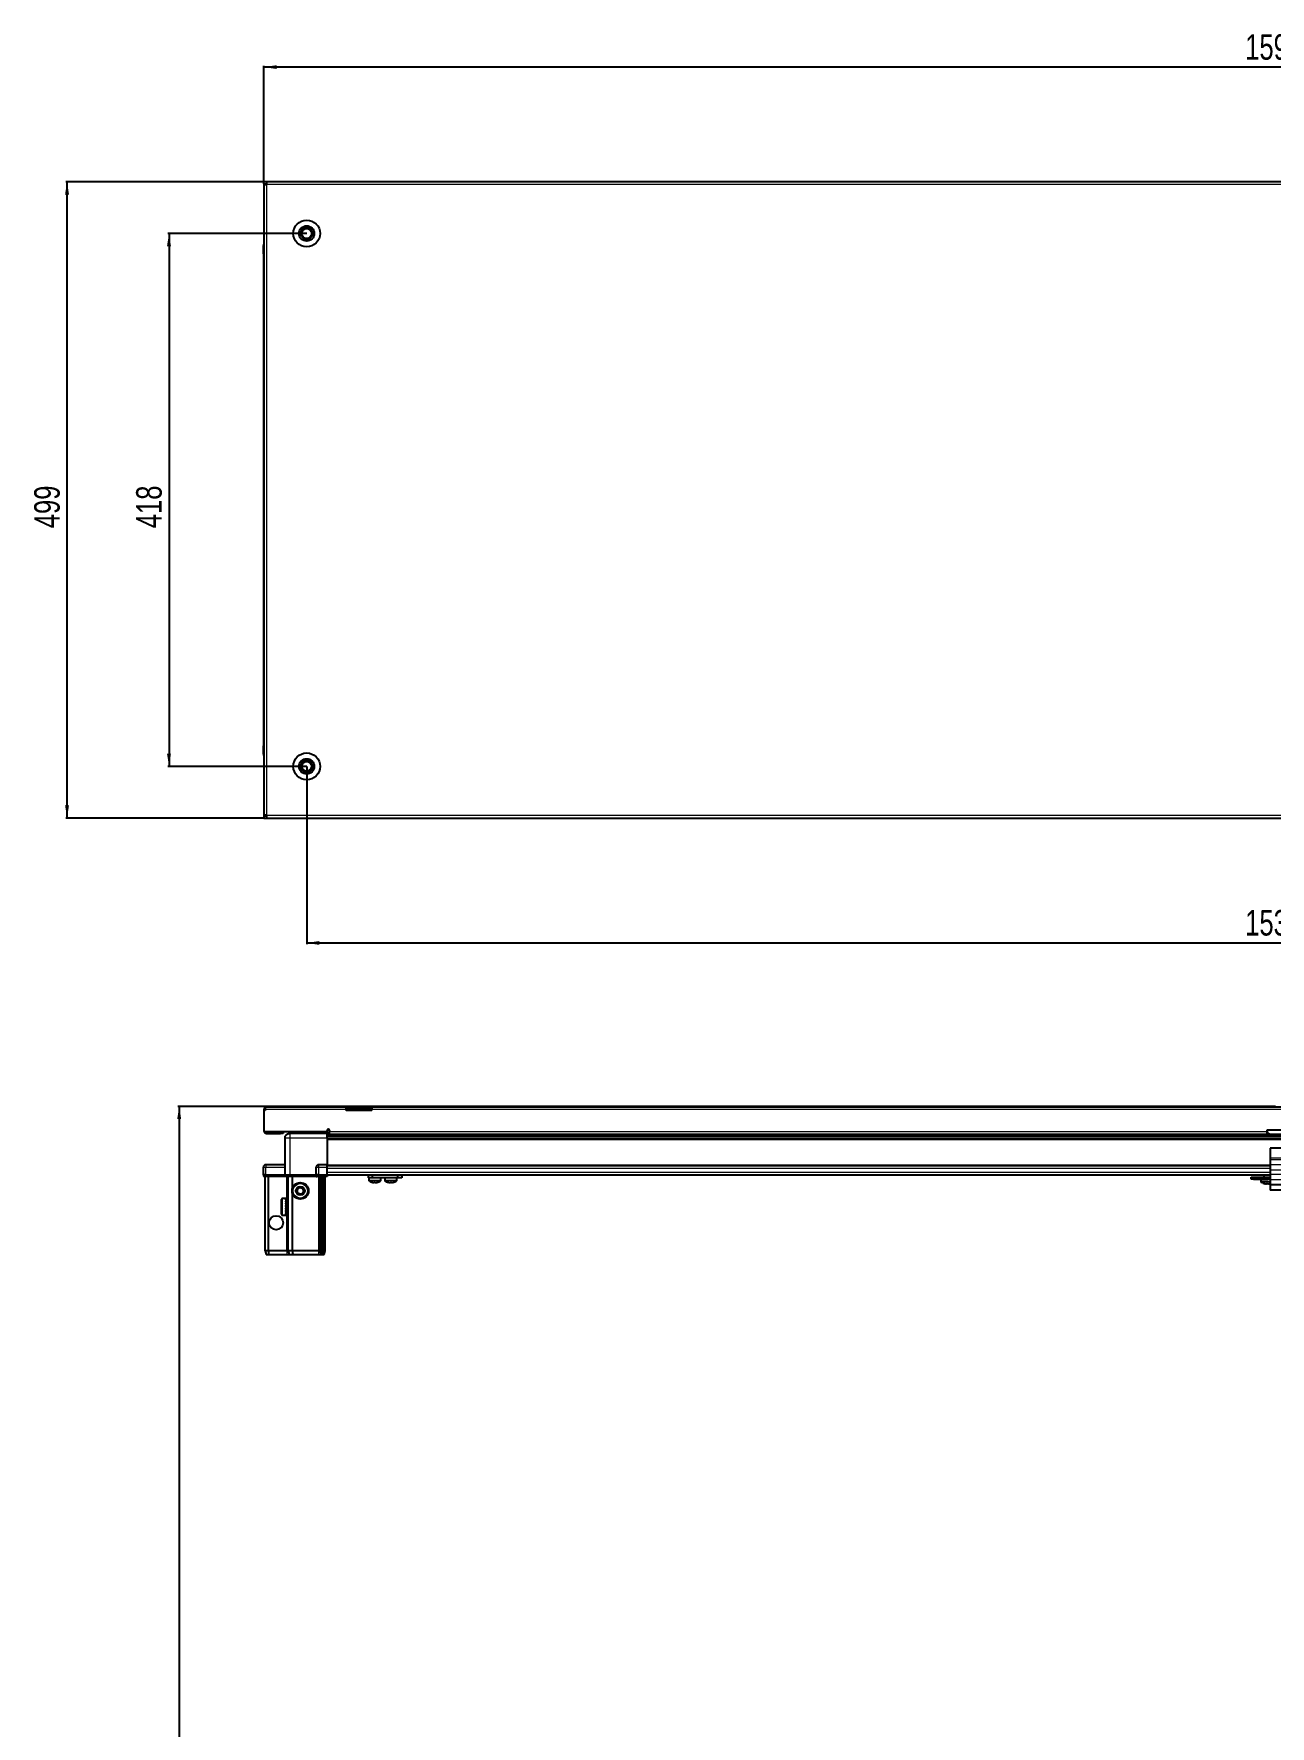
# Model space of a CAD drawing. Header units: millimetres. Extents: x 1132 to 6851, y -842 to 1876.
# Drawn here: x 1132 to 2102, y 485 to 1813 of the extents above; entities that cross this region are included whole.
import ezdxf

# ---------------------------------------------------------------- set-up
doc = ezdxf.new("R2010")
doc.units = ezdxf.units.MM
doc.layers.add('FORMAT', color=7, linetype='Continuous')
doc.styles.add('SLDTEXTSTYLE0', font='TXT', dxfattribs={"width": 0.75})
doc.dimstyles.new('SLDDIMSTYLE0', dxfattribs={"dimtxt": 20, "dimasz": 10, "dimexe": 0, "dimexo": 0.0625, "dimgap": 5, "dimtad": 2, "dimdec": 1, "dimrnd": 1e-09, "dimzin": 12, "dimdsep": 46, "dimtxsty": 'SLDTEXTSTYLE0', "dimsah": 1, "dimcen": 0.09, "dimadec": 0, "dimazin": 3, "dimtfac": 1, "dimtofl": 0, "dimtmove": 0, "dimatfit": 3, "dimfxl": 0, "dimfrac": 2, "dimtolj": 1, "dimtzin": 12, "dimarcsym": 0})

# ---------------------------------------------------------------- blocks, each defined once
blk = doc.blocks.new('_D')
at = {"layer": 'FORMAT'}
for p, q in [((1313, 1696.6), (1157.5, 1696.6)), ((1158.5, 1197.6), (1158.5, 1696.6)), ((1313, 1197.6), (1157.5, 1197.6))]:
    blk.add_line(p, q, dxfattribs=at)
for points in [[(1158.5, 1696.6), (1156.9, 1686.6), (1160, 1686.6)], [(1158.5, 1197.6), (1160, 1207.6), (1156.9, 1207.6)]]:
    blk.add_solid(points, dxfattribs=at)
at = {"layer": 'FORMAT', "insert": (1132.7, 1424.9), "char_height": 20, "attachment_point": 1, "rotation": 90, "style": 'SLDTEXTSTYLE0'}
blk.add_mtext('499', dxfattribs=at)
blk = doc.blocks.new('_D_1')
at = {"layer": 'FORMAT'}
for p, q in [((1313, 1696.6), (1313, 1787.6)), ((2912, 1786.6), (1313, 1786.6)), ((2912, 1696.6), (2912, 1787.6))]:
    blk.add_line(p, q, dxfattribs=at)
for points in [[(1313, 1786.6), (1323, 1785.1), (1323, 1788.1)], [(2912, 1786.6), (2902, 1788.1), (2902, 1785.1)]]:
    blk.add_solid(points, dxfattribs=at)
at = {"layer": 'FORMAT', "insert": (2082.9, 1812.4), "char_height": 20, "attachment_point": 1, "style": 'SLDTEXTSTYLE0'}
blk.add_mtext('1599', dxfattribs=at)
blk = doc.blocks.new('_D_2')
at = {"layer": 'FORMAT'}
for p, q in [((1346.5, 1238.1), (1346.5, 1098.6)), ((2878.5, 1238.1), (2878.5, 1098.6)), ((1346.5, 1099.6), (2878.5, 1099.6))]:
    blk.add_line(p, q, dxfattribs=at)
for points in [[(1346.5, 1099.6), (1356.5, 1098.1), (1356.5, 1101.1)], [(2878.5, 1099.6), (2868.5, 1101.1), (2868.5, 1098.1)]]:
    blk.add_solid(points, dxfattribs=at)
at = {"layer": 'FORMAT', "insert": (2082.9, 1125.4), "char_height": 20, "attachment_point": 1, "style": 'SLDTEXTSTYLE0'}
blk.add_mtext('1532', dxfattribs=at)
blk = doc.blocks.new('_D_4')
at = {"layer": 'FORMAT'}
for p, q in [((1346.5, 1656.1), (1237.5, 1656.1)), ((1238.5, 1656.1), (1238.5, 1238.1)), ((1346.5, 1238.1), (1237.5, 1238.1))]:
    blk.add_line(p, q, dxfattribs=at)
for points in [[(1238.5, 1656.1), (1236.9, 1646.1), (1240, 1646.1)], [(1238.5, 1238.1), (1240, 1248.1), (1236.9, 1248.1)]]:
    blk.add_solid(points, dxfattribs=at)
at = {"layer": 'FORMAT', "insert": (1212.7, 1424.9), "char_height": 20, "attachment_point": 1, "rotation": 90, "style": 'SLDTEXTSTYLE0'}
blk.add_mtext('418', dxfattribs=at)
blk = doc.blocks.new('_D_9')
at = {"layer": 'FORMAT'}
for p, q in [((2106.7, 971.4), (1245.5, 971.4)), ((1246.5, 971.4), (1246.5, -835.6)), ((1315.1, -835.6), (1245.5, -835.6))]:
    blk.add_line(p, q, dxfattribs=at)
for points in [[(1246.5, 971.4), (1244.9, 961.4), (1248, 961.4)], [(1246.5, -835.6), (1248, -825.6), (1244.9, -825.6)]]:
    blk.add_solid(points, dxfattribs=at)
at = {"layer": 'FORMAT', "insert": (1220.7, 38.4), "char_height": 20, "attachment_point": 1, "rotation": 90, "style": 'SLDTEXTSTYLE0'}
blk.add_mtext('1807', dxfattribs=at)

msp = doc.modelspace()

# ---------------------------------------------------------------- linework, layer by layer
at = {"color": 7, "linetype": 'Continuous', "lineweight": 25}
for p, q in [((1312.99, 1695.1), (1312.99, 1696.6)), ((1315.09, 1696.6), (1312.99, 1696.6)), ((1312.99, 1695.1), (1315.09, 1695.1)), ((1312.99, 1695.1), (1312.99, 1694.5)), ((1312.99, 1694.5), (1312.99, 1199.7)), ((1312.99, 1694.5), (1315.09, 1694.5)), ((2909.89, 1696.6), (1315.09, 1696.6)), ((1315.09, 1696.6), (1315.09, 1694.5)), ((1312.49, 1646.6), (1312.49, 1640.1)), ((1312.49, 1640.1), (1312.49, 1646.6)), ((1312.49, 1640.1), (1312.49, 1640.1)), ((1312.99, 1640.1), (1312.49, 1640.1)), ((1312.64, 1640.1), (1312.64, 1254.1)), ((1312.49, 1247.6), (1312.49, 1254.1)), ((1312.49, 1254.1), (1312.49, 1254.1)), ((1312.49, 1254.1), (1312.49, 1254.1)), ((1312.49, 1254.1), (1312.49, 1247.6)), ((1312.99, 1254.1), (1312.49, 1254.1)), ((1312.99, 1246.28), (1312.99, 1246.28)), ((1315.09, 1199.7), (1312.99, 1199.7)), ((1312.99, 1199.7), (1312.99, 1199.1)), ((1312.99, 1199.1), (1312.99, 1197.6)), ((1315.09, 1199.1), (1312.99, 1199.1)), ((1312.99, 1197.6), (1315.09, 1197.6)), ((1315.09, 1199.7), (1315.09, 1197.6)), ((1315.09, 1197.6), (2909.89, 1197.6)), ((1313.99, 969.04), (1312.99, 969.04)), ((1312.99, 969.04), (1312.99, 968.14)), ((1313.99, 969.04), (1313.99, 968.14)), ((1314.59, 971.14), (1377.49, 971.14)), ((1377.49, 969.04), (1377.49, 971.14)), ((1377.49, 971.14), (1387.49, 971.14)), ((1387.49, 969.64), (1377.49, 969.64)), ((1377.49, 968.14), (1377.49, 969.04)), ((1387.49, 971.14), (1397.49, 971.14)), ((1397.49, 969.64), (1387.49, 969.64)), ((1397.49, 971.14), (2827.49, 971.14)), ((1397.49, 971.14), (1397.49, 969.04)), ((1397.49, 968.14), (1397.49, 969.04)), ((1312.99, 968.14), (1312.99, 951.64)), ((1313.99, 968.14), (1312.99, 968.14)), ((1397.49, 968.14), (1377.49, 968.14)), ((1312.99, 951.64), (1362.49, 951.64)), ((1315.09, 950.14), (1325.99, 950.14)), ((1327.99, 950.14), (1325.99, 950.14)), ((1327.99, 951.64), (1327.99, 950.14)), ((1329.49, 917.64), (1329.49, 946.64)), ((1333.24, 951.64), (1333.24, 950.14)), ((1362.49, 950.14), (1333.49, 950.14)), ((1359.74, 950.14), (1359.74, 951.64)), ((1362.49, 951.64), (1362.49, 952.49)), ((1362.49, 951.64), (1362.49, 950.14)), ((1362.49, 949.49), (1386.37, 949.49)), ((2862.49, 947.7), (1362.49, 947.7)), ((2862.49, 947.66), (1362.49, 947.66)), ((1362.49, 946.64), (1362.49, 925.64)), ((1364.49, 952.49), (1364.49, 951.74)), ((1364.49, 949.64), (1364.49, 951.74)), ((1364.49, 949.64), (2099.99, 949.64)), ((1380.99, 949.64), (1380.99, 949.49)), ((1381.15, 949.64), (1381.15, 949.49)), ((1381.36, 949.64), (1381.36, 949.49)), ((1381.91, 949.64), (1381.91, 949.49)), ((1382.32, 949.64), (1382.32, 949.49)), ((1383.21, 949.64), (1383.21, 949.49)), ((1383.79, 949.64), (1383.79, 949.49)), ((1384.93, 949.64), (1384.93, 949.49)), ((1385.63, 949.64), (1385.63, 949.49)), ((1386.37, 949.49), (1386.91, 949.49)), ((1386.91, 949.64), (1386.91, 949.49)), ((1386.91, 949.49), (1387.64, 949.49)), ((1386.91, 949.49), (1386.91, 949.49)), ((1387.09, 949.64), (1387.09, 949.49)), ((1387.59, 949.64), (1387.59, 949.49)), ((1387.64, 949.64), (1387.64, 949.49)), ((1387.64, 949.49), (1388.61, 949.49)), ((1387.64, 949.49), (1387.64, 949.49)), ((1388.61, 949.49), (2836.37, 949.49)), ((1388.93, 949.64), (1388.93, 949.49)), ((1388.95, 949.64), (1388.95, 949.49)), ((1389.64, 949.64), (1389.64, 949.49)), ((1390.82, 949.64), (1390.82, 949.49)), ((1391.43, 949.64), (1391.43, 949.49)), ((1392.38, 949.64), (1392.38, 949.49)), ((1392.84, 949.64), (1392.84, 949.49)), ((1393.47, 949.64), (1393.47, 949.49)), ((1393.72, 949.64), (1393.72, 949.49)), ((1393.96, 949.64), (1393.96, 949.49)), ((1393.99, 949.64), (1393.99, 949.49)), ((2124.99, 952.64), (2099.99, 952.64)), ((2099.99, 952.64), (2099.99, 951.74)), ((2099.99, 951.74), (2099.99, 949.64)), ((2122.49, 938.59), (2102.49, 938.59)), ((2102.49, 938.59), (2102.49, 930.86)), ((2102.49, 930.86), (2102.49, 929.42)), ((2102.49, 929.42), (2102.49, 925.65)), ((1312.49, 917.64), (1312.49, 923.64)), ((1312.49, 917.64), (1312.49, 917.31)), ((1312.49, 917.64), (1312.49, 917.64)), ((1312.49, 917.64), (1312.49, 917.31)), ((1314.49, 917.64), (1312.49, 917.64)), ((1312.49, 917.31), (1312.99, 916.44)), ((1312.49, 917.31), (1312.99, 916.44)), ((1312.99, 916.44), (1314.49, 916.44)), ((1313.99, 858.14), (1313.99, 916.44)), ((1329.49, 925.64), (1314.49, 925.64)), ((1314.49, 917.64), (1329.29, 917.64)), ((1329.29, 916.44), (1314.49, 916.44)), ((1316.49, 858.14), (1316.49, 916.44)), ((1329.29, 917.64), (1329.49, 917.64)), ((1329.49, 916.44), (1329.29, 916.44)), ((1329.49, 917.64), (1329.49, 916.44)), ((1329.49, 917.64), (1333.49, 917.64)), ((1333.49, 916.44), (1329.49, 916.44)), ((1331.99, 858.14), (1331.99, 916.44)), ((1333.49, 917.64), (1353.79, 917.64)), ((1353.79, 916.44), (1333.49, 916.44)), ((1335.49, 907.64), (1335.49, 916.44)), ((1353.79, 917.64), (1353.99, 917.64)), ((1353.99, 916.44), (1353.79, 916.44)), ((1353.99, 917.64), (1353.99, 923.64)), ((1353.99, 917.64), (1353.99, 916.44)), ((1355.99, 917.64), (1353.99, 917.64)), ((1353.99, 917.64), (1355.99, 917.64)), ((1353.99, 916.44), (1354.67, 916.44)), ((1362.49, 916.44), (1354.67, 916.44)), ((1362.49, 925.64), (1355.99, 925.64)), ((1355.99, 917.64), (1362.49, 917.64)), ((1355.99, 917.31), (1362.49, 917.31)), ((1356.99, 858.14), (1356.99, 916.44)), ((1357.99, 858.14), (1357.99, 916.44)), ((1359.49, 858.14), (1359.49, 916.44)), ((1360.99, 858.14), (1360.99, 916.44)), ((1362.49, 923.64), (1362.49, 925.64)), ((1362.49, 924.99), (2102.49, 924.99)), ((1362.49, 917.64), (1362.49, 923.64)), ((1362.49, 917.79), (2102.49, 917.79)), ((1362.49, 917.64), (1362.49, 917.31)), ((1362.49, 917.31), (1362.49, 916.44)), ((1394.94, 915.29), (1394.94, 917.79)), ((1397.94, 917.79), (1397.94, 915.29)), ((1418.14, 915.29), (1418.14, 917.79)), ((1421.14, 917.79), (1421.14, 915.29)), ((2097.49, 917.79), (2097.49, 915.79)), ((2102.49, 925.65), (2102.49, 921.33)), ((2102.49, 921.33), (2102.49, 918.1)), ((2102.49, 918.1), (2102.49, 913.77)), ((1397.94, 915.29), (1394.94, 915.29)), ((1395.29, 915.29), (1395.29, 913.39)), ((1418.14, 915.29), (1397.94, 915.29)), ((1404.79, 913.39), (1404.79, 915.29)), ((1407.74, 915.29), (1407.74, 913.39)), ((1407.79, 915.29), (1407.79, 913.39)), ((1417.29, 913.39), (1417.29, 915.29)), ((1421.14, 915.29), (1418.14, 915.29)), ((2087.49, 914.29), (2087.49, 915.79)), ((2087.49, 915.79), (2089.49, 915.79)), ((2089.49, 914.29), (2087.49, 914.29)), ((2089.49, 915.79), (2089.49, 914.29)), ((2089.49, 915.79), (2100.74, 915.79)), ((2089.49, 914.29), (2100.74, 914.29)), ((2095.24, 914.29), (2095.24, 912.39)), ((2100.74, 914.29), (2100.74, 915.79)), ((2100.74, 915.79), (2102.49, 915.79)), ((2102.49, 914.29), (2100.74, 914.29)), ((2102.49, 913.77), (2102.49, 909.79)), ((2122.49, 909.79), (2102.49, 909.79)), ((2102.49, 909.79), (2102.49, 905.79)), ((2122.49, 905.79), (2102.49, 905.79)), ((1326.79, 886.94), (1326.79, 898.34)), ((1330.49, 899.14), (1327.59, 899.14)), ((1329.99, 899.05), (1330.49, 899.05)), ((1329.99, 899.05), (1329.99, 898.88)), ((1329.99, 898.88), (1330.49, 898.88)), ((1329.99, 898.39), (1330.49, 898.39)), ((1329.99, 898.39), (1329.99, 898.01)), ((1329.99, 898.01), (1330.49, 898.01)), ((1329.99, 897.18), (1330.49, 897.18)), ((1329.99, 897.18), (1329.99, 896.62)), ((1329.99, 896.62), (1330.49, 896.62)), ((1329.99, 895.52), (1330.49, 895.52)), ((1329.99, 895.52), (1329.99, 894.84)), ((1329.99, 894.84), (1330.49, 894.84)), ((1329.99, 893.58), (1330.49, 893.58)), ((1329.99, 893.58), (1329.99, 892.84)), ((1329.99, 893.27), (1330.49, 893.27)), ((1329.99, 892.84), (1330.49, 892.84)), ((1329.99, 891.54), (1330.49, 891.54)), ((1329.99, 891.54), (1329.99, 890.82)), ((1329.99, 891.41), (1330.49, 891.41)), ((1329.99, 890.82), (1330.49, 890.82)), ((1329.99, 889.62), (1330.49, 889.62)), ((1329.99, 889.62), (1329.99, 888.98)), ((1330.49, 899.05), (1330.49, 899.14)), ((1330.49, 898.88), (1330.49, 899.05)), ((1330.49, 898.39), (1330.49, 898.88)), ((1330.49, 898.01), (1330.49, 898.39)), ((1330.49, 897.18), (1330.49, 898.01)), ((1330.49, 896.62), (1330.49, 897.18)), ((1330.59, 897.04), (1330.49, 897.04)), ((1330.49, 895.52), (1330.49, 896.62)), ((1330.49, 894.84), (1330.49, 895.52)), ((1330.49, 893.58), (1330.49, 894.84)), ((1330.49, 893.27), (1330.49, 893.58)), ((1330.49, 891.54), (1330.49, 892.84)), ((1330.49, 890.82), (1330.49, 891.41)), ((1330.49, 889.62), (1330.49, 890.82)), ((1330.49, 888.98), (1330.49, 889.62)), ((1330.59, 895.53), (1330.59, 897.04)), ((1330.59, 888.24), (1330.59, 895.53)), ((1331.47, 895.95), (1330.99, 896.64)), ((1330.99, 888.64), (1330.99, 896.64)), ((1331.96, 896.64), (1331.47, 895.95)), ((1331.47, 889.33), (1331.47, 895.95)), ((1331.99, 896.64), (1331.96, 896.64)), ((1331.96, 888.64), (1331.96, 896.64)), ((1335.49, 858.14), (1335.49, 902.64)), ((1327.59, 886.14), (1330.49, 886.14)), ((1329.99, 888.98), (1330.49, 888.98)), ((1329.99, 887.99), (1330.49, 887.99)), ((1329.99, 887.99), (1329.99, 887.5)), ((1329.99, 887.5), (1330.49, 887.5)), ((1329.99, 886.81), (1330.49, 886.81)), ((1329.99, 886.81), (1329.99, 886.52)), ((1329.99, 886.52), (1330.49, 886.52)), ((1329.99, 886.21), (1330.49, 886.21)), ((1329.99, 886.21), (1329.99, 886.14)), ((1329.99, 886.14), (1330.49, 886.14)), ((1330.49, 887.99), (1330.49, 888.98)), ((1330.49, 888.24), (1330.59, 888.24)), ((1330.49, 887.5), (1330.49, 887.99)), ((1330.49, 886.81), (1330.49, 887.5)), ((1330.49, 886.52), (1330.49, 886.81)), ((1330.49, 886.21), (1330.49, 886.52)), ((1330.49, 886.14), (1330.49, 886.21)), ((1330.49, 886.14), (1330.49, 886.14)), ((1330.99, 888.64), (1331.47, 889.33)), ((1331.47, 889.33), (1331.96, 888.64)), ((1331.96, 888.64), (1331.99, 888.64)), ((1316.49, 858.14), (1313.99, 858.14)), ((1313.99, 858.14), (1314.79, 855.14)), ((1314.79, 855.14), (1316.64, 855.14)), ((1330.99, 858.14), (1316.49, 858.14)), ((1316.49, 858.14), (1316.64, 855.14)), ((1316.64, 855.14), (1330.99, 855.14)), ((1331.99, 858.14), (1330.99, 858.14)), ((1330.99, 855.14), (1332.79, 855.14)), ((1335.49, 858.14), (1331.99, 858.14)), ((1331.99, 858.14), (1332.79, 855.14)), ((1332.79, 855.14), (1335.82, 855.14)), ((1355.99, 858.14), (1335.49, 858.14)), ((1335.82, 855.14), (1335.49, 858.14)), ((1335.82, 855.14), (1355.99, 855.14)), ((1356.99, 858.14), (1355.99, 858.14)), ((1355.99, 855.14), (1357.79, 855.14)), ((1357.99, 858.14), (1356.99, 858.14)), ((1357.79, 855.14), (1356.99, 858.14)), ((1357.79, 855.14), (1358.53, 855.14)), ((1359.49, 858.14), (1357.99, 858.14)), ((1358.53, 855.14), (1357.99, 858.14)), ((1358.53, 855.14), (1359.03, 855.14)), ((1359.03, 855.14), (1359.49, 858.14)), ((1359.03, 855.14), (1360.18, 855.14)), ((1360.99, 858.14), (1359.49, 858.14)), ((1360.18, 855.14), (1360.99, 858.14))]:
    msp.add_line(p, q, dxfattribs=at)
at = {"color": 8, "linetype": 'Continuous', "lineweight": 18}
for p, q in [((1315.09, 1694.5), (1315.09, 1199.7)), ((2909.89, 1694.5), (1315.09, 1694.5)), ((1312.99, 1646.6), (1312.49, 1646.6)), ((1312.99, 1247.6), (1312.49, 1247.6)), ((1315.09, 1199.7), (2909.89, 1199.7)), ((1377.49, 969.04), (1313.99, 969.04)), ((1387.49, 969.64), (1387.49, 971.14)), ((2827.49, 969.04), (1397.49, 969.04)), ((1315.09, 951.64), (1315.09, 950.14)), ((1325.99, 950.14), (1325.99, 951.64)), ((1333.49, 946.64), (1362.49, 946.64)), ((1333.49, 917.64), (1333.49, 946.64)), ((1362.49, 950.14), (1364.49, 950.14)), ((2862.49, 948.91), (1362.49, 948.91)), ((1362.49, 946.46), (2862.49, 946.46)), ((2862.49, 945.04), (1362.49, 945.04)), ((1364.49, 951.74), (2099.99, 951.74)), ((2099.99, 950.14), (2101.33, 950.14)), ((2122.49, 930.86), (2102.49, 930.86)), ((2122.49, 929.42), (2102.49, 929.42)), ((1312.49, 923.64), (1314.49, 923.64)), ((1314.49, 925.64), (1314.49, 923.64)), ((1314.49, 923.64), (1329.49, 923.64)), ((1314.49, 917.64), (1314.49, 923.64)), ((1314.49, 917.64), (1314.49, 916.44)), ((1329.29, 916.44), (1329.29, 917.64)), ((1330.99, 896.64), (1330.99, 916.44)), ((1333.49, 917.64), (1333.49, 916.44)), ((1353.79, 916.44), (1353.79, 917.64)), ((1353.99, 923.64), (1355.99, 923.64)), ((1355.99, 923.64), (1355.99, 925.64)), ((1355.99, 923.64), (1362.49, 923.64)), ((1355.99, 917.64), (1355.99, 923.64)), ((1355.99, 917.64), (1355.99, 917.31)), ((1355.99, 858.14), (1355.99, 916.44)), ((1362.49, 925.64), (2102.49, 925.64)), ((1362.49, 922.99), (2102.49, 922.99)), ((1362.49, 919.79), (2102.49, 919.79)), ((2122.49, 925.65), (2102.49, 925.65)), ((2122.49, 921.33), (2102.49, 921.33)), ((2122.49, 918.1), (2102.49, 918.1)), ((1404.79, 913.39), (1395.29, 913.39)), ((1404.59, 913.02), (1395.48, 913.02)), ((1407.79, 913.39), (1407.74, 913.39)), ((1417.29, 913.39), (1407.79, 913.39)), ((1407.98, 913.02), (1407.93, 913.02)), ((1417.09, 913.02), (1407.98, 913.02)), ((2102.49, 912.39), (2095.24, 912.39)), ((2102.49, 912.02), (2095.43, 912.02)), ((2122.49, 913.77), (2102.49, 913.77)), ((1327.59, 886.14), (1327.59, 899.14)), ((1330.99, 858.14), (1330.99, 888.64)), ((1330.99, 858.14), (1330.99, 855.14)), ((1355.99, 855.14), (1355.99, 858.14))]:
    msp.add_line(p, q, dxfattribs=at)
at = {"color": 7, "linetype": 'Continuous', "lineweight": 25}
for centre, radius in [((1346.49, 1656.1), 10.5), ((1346.49, 1656.1), 6), ((1346.49, 1656.1), 3.9), ((1346.49, 1238.1), 10.5), ((1346.49, 1238.1), 6), ((1346.49, 1238.1), 3.9), ((1341.49, 905.14), 6.5), ((1341.49, 905.14), 3.46), ((1322.49, 880.14), 5.5)]:
    msp.add_circle(centre, radius, dxfattribs=at)
at = {"color": 8, "linetype": 'Continuous', "lineweight": 18}
msp.add_circle((1341.49, 905.14), 5.7, dxfattribs=at)
at = {"color": 7, "linetype": 'Continuous', "lineweight": 25}
for centre, radius, start, end in [((1346.49, 1656.1), 4.62, 120, 180), ((1346.49, 1656.1), 4.62, 60, 120), ((1346.49, 1656.1), 4.62, 360, 60), ((1314.49, 1646.6), 2, 138.59038, 180), ((1346.49, 1656.1), 4.62, 180, 240), ((1346.49, 1656.1), 4.62, 240, 300), ((1346.49, 1656.1), 4.62, 300, 360), ((1314.49, 1247.6), 2, 180, 199.56674), ((1314.49, 1247.6), 2, 180, 221.40962), ((1314.49, 1247.6), 2, 213.78451, 221.40962), ((1346.49, 1238.1), 4.62, 120, 180), ((1346.49, 1238.1), 4.62, 180, 240), ((1346.49, 1238.1), 4.62, 60, 120), ((1346.49, 1238.1), 4.62, 360, 60), ((1346.49, 1238.1), 4.62, 300, 360), ((1346.49, 1238.1), 4.62, 240, 300), ((1315.09, 952.24), 2.1, 196.60155, 270), ((1363.49, 952.49), 1, 0, 180), ((2102.99, 952.64), 3, 180, 270), ((1314.49, 923.64), 2, 90, 180), ((1355.99, 923.64), 2, 90, 180), ((1341.49, 905.14), 2.5, 134.92207, 194.92207), ((1341.49, 905.14), 2.5, 194.92207, 254.92207), ((1341.49, 905.14), 2.5, 74.92207, 134.92207), ((1341.49, 905.14), 2.5, 254.92207, 314.92207), ((1341.49, 905.14), 2.5, 14.92207, 74.92207), ((1341.49, 905.14), 2.5, 314.92207, 14.92207), ((1395.74, 913.39), 0.45, 180, 235.28209), ((1400.04, 919.59), 8, 235.28209, 258.9392), ((1400.04, 919.59), 8, 281.00757, 304.71791), ((1404.34, 913.39), 0.45, 304.71791, 0), ((1408.19, 913.39), 0.45, 180, 235.28209), ((1408.24, 913.39), 0.45, 180, 235.28209), ((1412.49, 919.59), 8, 235.28209, 255.8287), ((1412.54, 919.59), 8, 235.28209, 259.06255), ((1412.54, 919.59), 8, 280.87532, 304.71791), ((1416.84, 913.39), 0.45, 304.71791, 0), ((2095.69, 912.39), 0.45, 180, 235.28209), ((2099.99, 918.59), 8, 235.28209, 259.10263), ((2099.99, 918.59), 8, 280.79755, 288.20996), ((1327.59, 898.34), 0.8, 90, 180), ((1330.99, 897.04), 0.4, 180, 270), ((1327.59, 886.94), 0.8, 180, 270), ((1330.99, 888.24), 0.4, 90, 180)]:
    msp.add_arc(centre, radius, start, end, dxfattribs=at)
msp.add_ellipse((1355.99, 913.84), major_axis=(0, 3.46), ratio=0.5773503, start_param=0, end_param=0.7227342, dxfattribs=at)
for points, knots in [([(1341.87, 1656.1), (1342.2, 1656.68), (1342.77, 1657.66), (1343.59, 1659.08), (1344, 1659.79), (1344.18, 1660.1)], [0, 0, 0, 0, 0.4391308, 0.7513783, 1, 1, 1, 1]), ([(1344.18, 1660.1), (1344.38, 1660.1), (1345.08, 1660.1), (1346.39, 1660.1), (1347.78, 1660.1), (1348.53, 1660.1), (1348.8, 1660.1)], [0, 0, 0, 0, 0.1393293, 0.4852696, 0.8163565, 1, 1, 1, 1]), ([(1348.8, 1660.1), (1349.13, 1659.53), (1349.69, 1658.55), (1350.52, 1657.13), (1350.93, 1656.42), (1351.11, 1656.1)], [0, 0, 0, 0, 0.4391308, 0.7513783, 1, 1, 1, 1]), ([(1344.18, 1652.1), (1343.85, 1652.68), (1343.28, 1653.66), (1342.46, 1655.08), (1342.05, 1655.79), (1341.87, 1656.1)], [0, 0, 0, 0, 0.4391308, 0.7513783, 1, 1, 1, 1]), ([(1348.8, 1652.1), (1348.53, 1652.1), (1347.78, 1652.1), (1346.39, 1652.1), (1345.08, 1652.1), (1344.38, 1652.1), (1344.18, 1652.1)], [0, 0, 0, 0, 0.1836435, 0.5147304, 0.8606707, 1, 1, 1, 1]), ([(1351.11, 1656.1), (1350.78, 1655.53), (1350.21, 1654.55), (1349.39, 1653.13), (1348.98, 1652.42), (1348.8, 1652.1)], [0, 0, 0, 0, 0.4391308, 0.7513783, 1, 1, 1, 1]), ([(1341.87, 1238.1), (1342.2, 1238.68), (1342.77, 1239.66), (1343.59, 1241.08), (1344, 1241.79), (1344.18, 1242.1)], [0, 0, 0, 0, 0.4391308, 0.7513783, 1, 1, 1, 1]), ([(1344.18, 1234.1), (1343.85, 1234.68), (1343.28, 1235.66), (1342.46, 1237.08), (1342.05, 1237.79), (1341.87, 1238.1)], [0, 0, 0, 0, 0.4391308, 0.7513783, 1, 1, 1, 1]), ([(1344.18, 1242.1), (1344.38, 1242.1), (1345.08, 1242.1), (1346.39, 1242.1), (1347.78, 1242.1), (1348.53, 1242.1), (1348.8, 1242.1)], [0, 0, 0, 0, 0.1393293, 0.4852696, 0.8163565, 1, 1, 1, 1]), ([(1348.8, 1242.1), (1349.13, 1241.53), (1349.69, 1240.55), (1350.52, 1239.13), (1350.93, 1238.42), (1351.11, 1238.1)], [0, 0, 0, 0, 0.4391308, 0.7513783, 1, 1, 1, 1]), ([(1351.11, 1238.1), (1350.78, 1237.53), (1350.21, 1236.55), (1349.39, 1235.13), (1348.98, 1234.42), (1348.8, 1234.1)], [0, 0, 0, 0, 0.4391308, 0.7513783, 1, 1, 1, 1]), ([(1348.8, 1234.1), (1348.53, 1234.1), (1347.78, 1234.1), (1346.39, 1234.1), (1345.08, 1234.1), (1344.38, 1234.1), (1344.18, 1234.1)], [0, 0, 0, 0, 0.1836435, 0.5147304, 0.8606707, 1, 1, 1, 1]), ([(1314.59, 971.05), (1314.51, 971.04), (1314.19, 970.99), (1313.7, 970.66), (1313.23, 970.11), (1313.02, 969.53), (1313, 969.17), (1312.99, 969.04)], [0, 0, 0, 0, 0.0892624, 0.3475085, 0.6057515, 0.8639944, 1, 1, 1, 1]), ([(1313.99, 969.04), (1314.03, 969.29), (1314.12, 969.79), (1314.26, 970.43), (1314.39, 970.89), (1314.5, 971.11), (1314.57, 971.13), (1314.59, 971.14)], [0, 0, 0, 0, 0.2302553, 0.4485219, 0.6667858, 0.8850496, 1, 1, 1, 1]), ([(1329.49, 946.64), (1329.54, 947.08), (1329.61, 947.76), (1330.04, 948.57), (1330.5, 949.13), (1331.06, 949.59), (1331.87, 950.02), (1332.55, 950.09), (1332.99, 950.14)], [0, 0, 0, 0, 0.2394568, 0.3683607, 0.5, 0.6316393, 0.7605432, 1, 1, 1, 1]), ([(1333.49, 950.14), (1333.42, 950.14), (1333.29, 950.14), (1333.13, 950.14), (1333.01, 950.14), (1333, 950.14), (1332.99, 950.14)], [0, 0, 0, 0, 0.2493943, 0.5003335, 0.7501667, 1, 1, 1, 1]), ([(1362.49, 946.64), (1362.49, 947.03), (1362.49, 947.82), (1362.49, 948.87), (1362.49, 949.66), (1362.49, 950.08), (1362.49, 950.12), (1362.49, 950.14)], [0, 0, 0, 0, 0.2146939, 0.4293877, 0.6440816, 0.8587754, 1, 1, 1, 1]), ([(1338.7, 905.89), (1339.07, 906.26), (1339.75, 906.94), (1340.43, 907.62), (1340.75, 907.93)], [0, 0, 0, 0, 0.5346859, 1, 1, 1, 1]), ([(1339.44, 903.1), (1339.36, 903.44), (1339.14, 904.23), (1338.89, 905.19), (1338.73, 905.77), (1338.7, 905.89)], [0, 0, 0, 0, 0.3629006, 0.8668753, 1, 1, 1, 1]), ([(1342.23, 902.35), (1341.73, 902.49), (1340.8, 902.74), (1339.88, 902.99), (1339.44, 903.1)], [0, 0, 0, 0, 0.5346859, 1, 1, 1, 1]), ([(1340.75, 907.93), (1341.24, 907.8), (1342.17, 907.55), (1343.1, 907.3), (1343.53, 907.18)], [0, 0, 0, 0, 0.53468586, 1, 1, 1, 1]), ([(1344.28, 904.39), (1343.91, 904.03), (1343.23, 903.34), (1342.55, 902.67), (1342.23, 902.35)], [0, 0, 0, 0, 0.5346859, 1, 1, 1, 1]), ([(1343.53, 907.18), (1343.56, 907.06), (1343.72, 906.48), (1343.98, 905.52), (1344.19, 904.72), (1344.28, 904.39)], [0, 0, 0, 0, 0.13312467, 0.63709944, 1, 1, 1, 1]), ([(1398.54, 911.74), (1398.54, 911.74), (1398.54, 911.73), (1398.4, 911.76), (1398.22, 911.82), (1398.07, 911.87), (1398, 911.9), (1397.99, 911.91), (1397.99, 911.91), (1398, 911.91), (1398.02, 911.91), (1398.09, 911.9), (1398.38, 911.83), (1398.76, 911.76), (1399.17, 911.73), (1399.45, 911.75), (1399.6, 911.82), (1399.71, 911.89), (1399.78, 911.91), (1399.8, 911.91), (1399.83, 911.91), (1399.85, 911.91), (1399.89, 911.91), (1399.99, 911.88), (1400.15, 911.81), (1400.37, 911.75), (1400.67, 911.73), (1401.01, 911.75), (1401.32, 911.8), (1401.56, 911.85), (1401.68, 911.88), (1401.76, 911.89), (1401.81, 911.91), (1401.85, 911.91), (1401.86, 911.91), (1401.87, 911.91), (1401.87, 911.91)], [0, 0, 0, 0, 0.0260981, 0.0798373, 0.1372046, 0.1783571, 0.1990393, 0.2033396, 0.2076895, 0.2107229, 0.2145438, 0.2214795, 0.2486016, 0.3557772, 0.404897, 0.4544227, 0.54605, 0.5914038, 0.5971187, 0.6013251, 0.6043817, 0.6074438, 0.6119905, 0.6242286, 0.6785193, 0.7597502, 0.8043048, 0.8490258, 0.923625, 0.9513598, 0.9687075, 0.9799959, 0.9911421, 0.9954732, 0.998845, 1, 1, 1, 1]), ([(1401.87, 911.91), (1401.88, 911.91), (1401.88, 911.91), (1401.89, 911.91), (1401.84, 911.87), (1401.7, 911.81), (1401.56, 911.75), (1401.51, 911.73), (1401.55, 911.74), (1401.57, 911.74)], [0, 0, 0, 0, 0.01518292, 0.03653633, 0.09569973, 0.36014227, 0.67523868, 0.87453484, 1, 1, 1, 1]), ([(1411.02, 911.74), (1411.03, 911.74), (1411.05, 911.73), (1410.91, 911.78), (1410.75, 911.84), (1410.63, 911.9), (1410.63, 911.91), (1410.63, 911.91), (1410.65, 911.91), (1410.67, 911.91), (1410.76, 911.89), (1411.1, 911.81), (1411.52, 911.74), (1411.96, 911.73), (1412.18, 911.76), (1412.35, 911.82), (1412.47, 911.87), (1412.55, 911.9), (1412.6, 911.91), (1412.62, 911.91), (1412.64, 911.91), (1412.67, 911.91), (1412.73, 911.9), (1412.86, 911.83), (1413.01, 911.76), (1413.32, 911.73), (1413.7, 911.75), (1414.09, 911.82), (1414.39, 911.89), (1414.5, 911.91), (1414.52, 911.91), (1414.53, 911.91), (1414.54, 911.91), (1414.54, 911.91), (1414.48, 911.88), (1414.3, 911.81), (1414.1, 911.75), (1414.06, 911.74), (1414.05, 911.74)], [0, 0, 0, 0, 0.0283629, 0.0806823, 0.1383562, 0.1672924, 0.1709175, 0.1737955, 0.1766977, 0.1800498, 0.1863992, 0.2130773, 0.319019, 0.3539804, 0.3992833, 0.4476446, 0.4823368, 0.4997721, 0.5033973, 0.5070643, 0.5096216, 0.5128427, 0.5186896, 0.5415539, 0.6319042, 0.6733129, 0.7150637, 0.7923067, 0.8305407, 0.8353583, 0.8389044, 0.8414812, 0.8440625, 0.8478955, 0.8582124, 0.9039802, 0.9724588, 1, 1, 1, 1]), ([(2098.48, 910.74), (2098.48, 910.74), (2098.49, 910.73), (2098.36, 910.77), (2098.17, 910.84), (2098.04, 910.9), (2098.03, 910.91), (2098.03, 910.91), (2098.04, 910.91), (2098.06, 910.91), (2098.11, 910.9), (2098.31, 910.86), (2098.65, 910.79), (2099.07, 910.73), (2099.4, 910.73), (2099.62, 910.78), (2099.78, 910.84), (2099.89, 910.9), (2099.96, 910.91), (2099.98, 910.91), (2100, 910.91), (2100.03, 910.91), (2100.1, 910.89), (2100.26, 910.81), (2100.44, 910.74), (2100.84, 910.73), (2101.16, 910.76), (2101.48, 910.82), (2101.72, 910.87), (2101.86, 910.9), (2101.91, 910.91), (2101.93, 910.91), (2101.94, 910.91), (2101.95, 910.91), (2101.93, 910.9), (2101.78, 910.83), (2101.59, 910.76), (2101.47, 910.73), (2101.49, 910.73), (2101.49, 910.73)], [0, 0, 0, 0, 0.0107986, 0.0543621, 0.1370986, 0.1577299, 0.1615047, 0.1653161, 0.1678592, 0.1703965, 0.1748191, 0.1884464, 0.2519024, 0.3158484, 0.35385, 0.4061453, 0.4637925, 0.4927153, 0.4963388, 0.4992154, 0.5021163, 0.5054668, 0.5118133, 0.5384791, 0.6443718, 0.679317, 0.724599, 0.772938, 0.8076141, 0.8250414, 0.8286649, 0.8323302, 0.8348863, 0.8381059, 0.84395, 0.8668038, 0.9571124, 0.9985019, 1, 1, 1, 1])]:
    msp.add_open_spline(points, degree=3, knots=knots, dxfattribs=at)
at = {"color": 8, "linetype": 'Continuous', "lineweight": 18}
msp.add_open_spline([(1329.49, 946.64), (1329.55, 946.64), (1329.67, 946.64), (1330.59, 946.64), (1331.92, 946.64), (1332.96, 946.64), (1333.49, 946.64)], degree=3, dxfattribs=at)
msp.add_open_spline([(1333.49, 946.64), (1333.49, 947.08), (1333.49, 947.76), (1333.49, 948.57), (1333.49, 949.13), (1333.49, 949.59), (1333.49, 950.02), (1333.49, 950.09), (1333.49, 950.14)], degree=3, knots=[0, 0, 0, 0, 0.2394568, 0.3683607, 0.5, 0.6316393, 0.7605432, 1, 1, 1, 1], dxfattribs=at)

# ---------------------------------------------------------------- dimensions: what is measured, and where the dimension line sits
at = {"layer": 'FORMAT'}
dim = msp.add_linear_dim(base=(1312.99, 1786.6), p1=(2911.99, 1696.6), p2=(1312.99, 1696.6), dimstyle='SLDDIMSTYLE0', dxfattribs=at)
dim.commit()
dim.dimension.update_dxf_attribs({"geometry": '_D_1', "text_midpoint": (2112.49, 1786.6), "dimtype": 160})
for base, p1, p2, angle, picture, middle in [((1158.49, 1696.6), (1312.99, 1197.6), (1312.99, 1696.6), 90, '_D', (1158.49, 1447.1)), ((1238.49, 1238.1), (1346.49, 1656.1), (1346.49, 1238.1), 90, '_D_4', (1238.49, 1447.1)), ((2878.49, 1099.6), (1346.49, 1238.1), (2878.49, 1238.1), 0, '_D_2', (2112.49, 1099.6)), ((1246.49, -835.56), (2106.7, 971.44), (1315.09, -835.56), 90, '_D_9', (1246.49, 67.94))]:
    dim = msp.add_linear_dim(base=base, p1=p1, p2=p2, angle=angle, dimstyle='SLDDIMSTYLE0', dxfattribs=at)
    dim.commit()
    dim.dimension.update_dxf_attribs({"geometry": picture, "text_midpoint": middle, "dimtype": 160})

doc.saveas('drawing.dxf')
